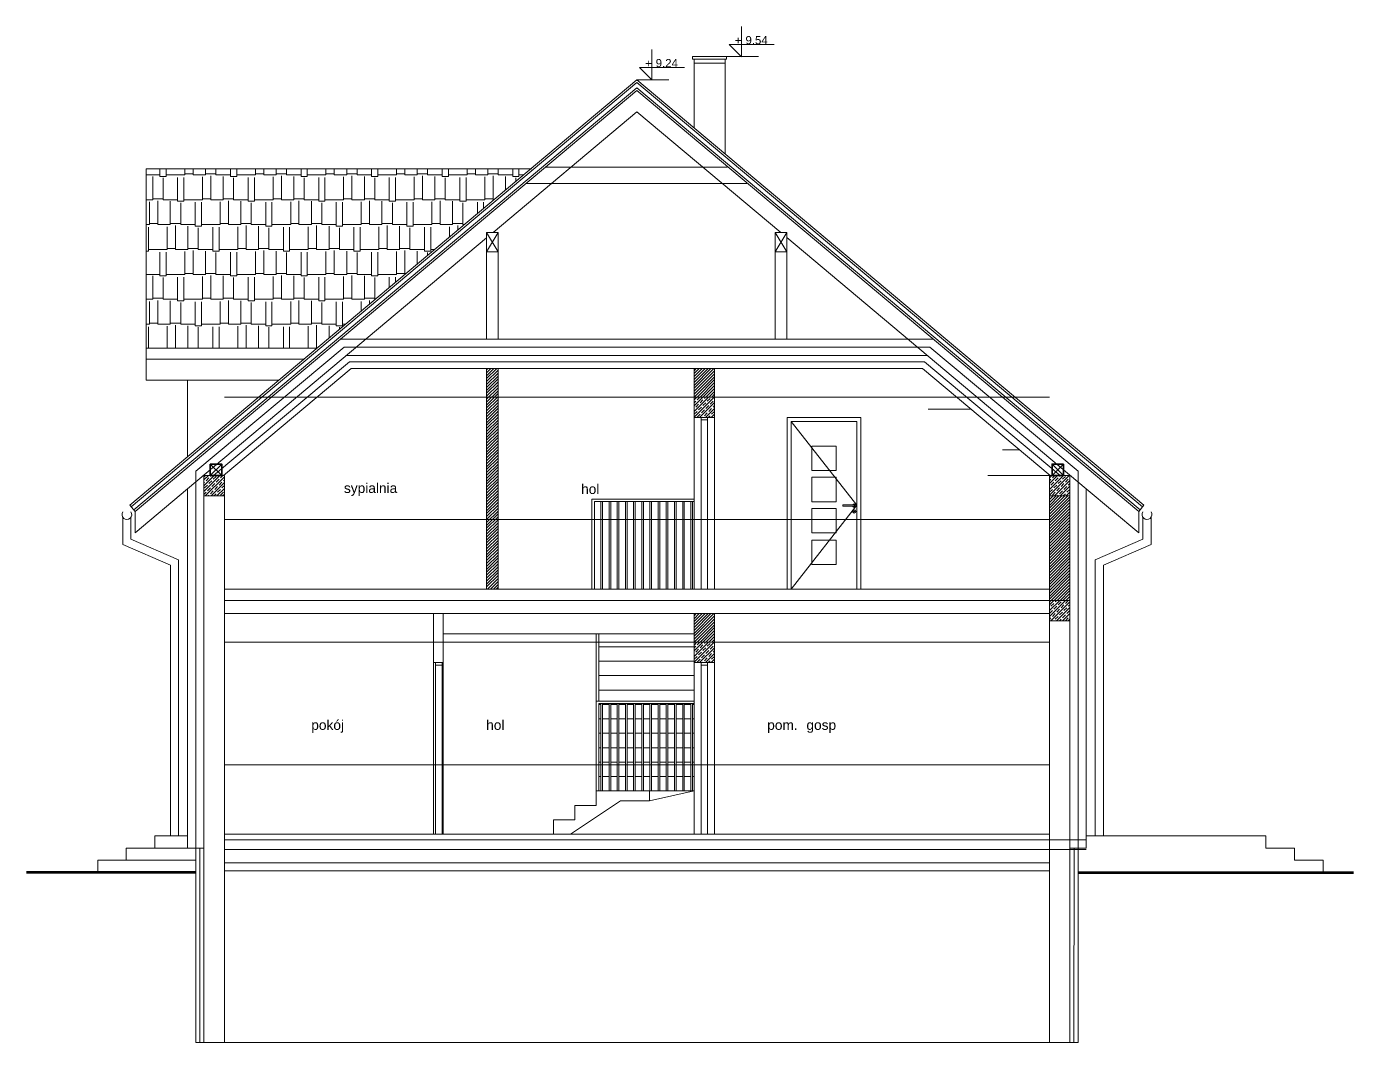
# Model space of a CAD drawing. Header units: millimetres. Extents: x -9611 to -376, y -6523 to 4668.
# Drawn here: x -9445 to -7821, y -3296 to -2052 of the extents above; entities that cross this region are included whole.
import ezdxf

# ---------------------------------------------------------------- set-up
doc = ezdxf.new("R2010")
doc.units = ezdxf.units.MM
doc.layers.get('0').update_dxf_attribs({"lineweight": 0})
doc.layers.add('A-murowane', color=3, linetype='Continuous', lineweight=35)
doc.layers.add('A-p.widokowa', color=6, linetype='Continuous', lineweight=15)
doc.styles.get("Standard").update_dxf_attribs({"font": 'arial.ttf'})
pattern_1 = [(225, (-15523.9074, -191.6996), (3.535534, -3.535534), []), (225, (-15527.4324, -191.6996), (3.535534, -3.535534), [5, -2.5])]
pattern_2 = [(45, (-15523.9074, -191.6996), (-1.7960512, 1.7960512), [])]

# ---------------------------------------------------------------- blocks, each defined once
blk = doc.blocks.new('A$C2C892FF1')
at = {"layer": 'A-murowane'}
for p, q in [((-14, 7), (0, -7)), ((-14, -7), (0, 7))]:
    blk.add_line(p, q, dxfattribs=at)
blk.add_lwpolyline([(-14, -7), (0, -7), (0, 7), (-14, 7)], close=True, dxfattribs=at)
blk = doc.blocks.new('A$C3A4D36EB')
for p, q in [((69.3, 389.8), (69.3, 363.2)), ((79.3, 389.8), (79.3, 356.6)), ((69.3, 363.2), (11, 337.9)), ((79.3, 356.6), (21, 331.3)), ((11, 337.9), (11, 0)), ((21, 331.3), (21, 0))]:
    blk.add_line(p, q)
blk.add_arc((74.3, 393.1), 6, 145.1857, 33.4096)
blk = doc.blocks.new('A$C287F3B46')
at = {"layer": 'A-p.widokowa'}
for p, q in [((-114, 107), (-114, 0)), ((-112, 107), (-112, 0)), ((-104, 107), (-104, 0)), ((-102, 107), (-102, 0)), ((-94, 107), (-94, 0)), ((-92, 107), (-92, 0)), ((-84, 107), (-84, 0)), ((-82, 107), (-82, 0)), ((-74, 107), (-74, 0)), ((-72, 107), (-72, 0)), ((-64, 107), (-64, 0)), ((-62, 107), (-62, 0)), ((-54, 107), (-54, 0)), ((-52, 107), (-52, 0)), ((-44, 107), (-44, 0)), ((-42, 107), (-42, 0)), ((-34, 107), (-34, 0)), ((-32, 107), (-32, 0)), ((-24, 107), (-24, 0)), ((-22, 107), (-22, 0)), ((-14, 107), (-14, 0)), ((-12, 107), (-12, 0)), ((-4, 107), (-4, 0)), ((-2, 107), (-2, 0))]:
    blk.add_line(p, q, dxfattribs=at)
for points in [[(0, 110), (-125, 110), (-125, 0)], [(0, 107), (-122, 107), (-122, 0)]]:
    blk.add_lwpolyline(points, dxfattribs=at)
blk = doc.blocks.new('A$C09944CE6')
at = {"layer": 'A-p.widokowa'}
for p, q in [((-114, -3), (-114, -110)), ((-112, -3), (-112, -110)), ((-104, -3), (-104, -110)), ((-102, -3), (-102, -110)), ((-94, -3), (-94, -110)), ((-92, -3), (-92, -110)), ((-84, -3), (-84, -110)), ((-82, -3), (-82, -110)), ((-74, -3), (-74, -110)), ((-72, -3), (-72, -110)), ((-64, -3), (-64, -110)), ((-62, -3), (-62, -110)), ((-54, -3), (-54, -110)), ((-52, -3), (-52, -110)), ((-44, -3), (-44, -110)), ((-42, -3), (-42, -110)), ((-34, -3), (-34, -110)), ((-32, -3), (-32, -110)), ((-24, -3), (-24, -110)), ((-22, -3), (-22, -110)), ((-14, -3), (-14, -110)), ((-12, -3), (-12, -110)), ((-4, -3), (-4, -110)), ((-2, -3), (-2, -110))]:
    blk.add_line(p, q, dxfattribs=at)
for points in [[(0, 0), (-120, 0), (-120, -110)], [(0, -3), (-116.7, -3), (-116.7, -110)]]:
    blk.add_lwpolyline(points, dxfattribs=at)
blk = doc.blocks.new('A$C2233616D')
at = {"extrusion": (-9.93912e-09, 3.39862e-09, 1), "elevation": 0}
blk.add_lwpolyline([(-13.6, 7), (0.4, 7, 1), (0.4, 8.5), (-13.6, 8.5)], format="xyb", close=True, dxfattribs=at)
blk.add_lwpolyline([(-1.6, 7, 5.456211), (-1.6, 8.5)], format="xyb", dxfattribs=at)
for radius in [2.11, 0.658]:
    blk.add_circle((0.4, 0.5), radius)

msp = doc.modelspace()

# ---------------------------------------------------------------- hatches: boundary and pattern name
h = msp.add_hatch()
h.set_pattern_fill('AR-RSHKE', color=256, scale=0.1)
h.set_pattern_definition([(0, (-15523.907, -191.7), (64.77, 30.48), [15.24, -12.7, 17.78, -7.62, 22.86, -10.16]), (0, (-15508.667, -190.43), (64.77, 30.48), [12.7, -48.26, 10.16, -15.24]), (0, (-15478.187, -193.605), (64.77, 30.48), [7.62, -78.74]), (90, (-15523.907, -191.7), (-21.59, 30.48), [29.21, -92.71]), (90, (-15508.667, -191.7), (-21.59, 30.48), [28.575, -93.345]), (90, (-15495.967, -191.7), (-21.59, 30.48), [26.67, -95.25]), (90, (-15478.187, -193.605), (-21.59, 30.48), [29.21, -92.71]), (90, (-15470.567, -193.605), (-21.59, 30.48), [29.21, -92.71]), (90, (-15447.707, -191.7), (-21.59, 30.48), [27.94, -93.98])])
h.paths.add_polyline_path([(-9085.7, -2442.7), (-8828, -2226.4), (-9298.6, -2226.4), (-9298.6, -2446.2), (-9089.9, -2446.2)])
h = msp.add_hatch()
h.set_pattern_fill('ANSI31', color=256, scale=0.8)
h.set_pattern_definition(pattern_2)
h.paths.add_polyline_path([(-8868, -2470.9), (-8882, -2470.9), (-8882, -2740.9), (-8868, -2740.9)])
h = msp.add_hatch()
h.set_pattern_fill('ANSI31', color=256, scale=0.8)
h.set_pattern_definition(pattern_2)
h.paths.add_polyline_path([(-8628, -2505.9), (-8603, -2505.9), (-8603, -2470.9), (-8628, -2470.9)])
h = msp.add_hatch()
h.set_pattern_fill('JIS_STN_1E', color=256, scale=5, angle=180)
h.set_pattern_definition(pattern_1)
h.paths.add_polyline_path([(-8628, -2505.9), (-8603, -2505.9), (-8603, -2530.9), (-8628, -2530.9)])
h = msp.add_hatch()
h.set_pattern_fill('JIS_STN_1E', color=256, scale=5, angle=180)
h.set_pattern_definition(pattern_1)
h.paths.add_polyline_path([(-9203, -2601.9), (-9228, -2601.9), (-9228, -2626.9), (-9203, -2626.9)])
h = msp.add_hatch()
h.set_pattern_fill('JIS_STN_1E', color=256, scale=5, angle=180)
h.set_pattern_definition(pattern_1)
h.paths.add_polyline_path([(-8193, -2601.9), (-8168, -2601.9), (-8168, -2626.9), (-8193, -2626.9)])
h = msp.add_hatch()
h.set_pattern_fill('ANSI31', color=256, scale=0.8)
h.set_pattern_definition(pattern_2)
h.paths.add_polyline_path([(-8168, -2626.9), (-8193, -2626.9), (-8193, -2754.9), (-8168, -2754.9)])
h = msp.add_hatch()
h.set_pattern_fill('JIS_STN_1E', color=256, scale=5, angle=180)
h.set_pattern_definition(pattern_1)
h.paths.add_polyline_path([(-8193, -2754.9), (-8168, -2754.9), (-8168, -2779.9), (-8193, -2779.9)])
h = msp.add_hatch()
h.set_pattern_fill('ANSI31', color=256, scale=0.8)
h.set_pattern_definition([(45, (-15523.9074, -491.6996), (-1.7960512, 1.7960512), [])])
h.paths.add_polyline_path([(-8603, -2770.9), (-8628, -2770.9), (-8628, -2805.9), (-8603, -2805.9)])
h = msp.add_hatch()
h.set_pattern_fill('JIS_STN_1E', color=256, scale=5, angle=180)
h.set_pattern_definition([(225, (-15523.9074, -491.6996), (3.535534, -3.535534), []), (225, (-15527.4324, -491.6996), (3.535534, -3.535534), [5, -2.5])])
h.paths.add_polyline_path([(-8628, -2805.9), (-8603, -2805.9), (-8603, -2830.9), (-8628, -2830.9)])

# ---------------------------------------------------------------- linework, layer by layer
for p, q in [((-8628.1, -2092.3), (-8590.1, -2092.3)), ((-8588.2, -2089), (-8549.1, -2089)), ((-8628.1, -2097.3), (-8590.1, -2097.3)), ((-8698, -2117.4), (-9318.7, -2638.2)), ((-8698, -2120.7), (-9317, -2640.1)), ((-8698, -2127.2), (-9313.8, -2643.9)), ((-8698, -2117.4), (-8077.4, -2638.2)), ((-8698, -2117.4), (-8659, -2117.4)), ((-8698, -2120.7), (-8079, -2640.1)), ((-8698, -2127.2), (-8082.2, -2643.9)), ((-8698, -2130.5), (-9312.2, -2645.9)), ((-8698, -2130.5), (-8083.8, -2645.9)), ((-8698, -2156.6), (-8874, -2304.3)), ((-8698, -2156.6), (-8522, -2304.3)), ((-8810.1, -2224.5), (-8587.4, -2224.5)), ((-8834, -2244.5), (-8563.5, -2244.5)), ((-8868, -2304.3), (-8882, -2328.3)), ((-8882, -2304.3), (-8868, -2328.3)), ((-8868, -2304.3), (-8868, -2434.9)), ((-8528.7, -2434.9), (-8528.7, -2304.3)), ((-8528.7, -2304.3), (-8514.7, -2328.3)), ((-8514.7, -2304.3), (-8528.7, -2328.3)), ((-8882, -2311), (-9248, -2618.1)), ((-8882, -2434.9), (-8882, -2312)), ((-8514.7, -2310.4), (-8148, -2618.1)), ((-8514.7, -2434.9), (-8514.7, -2311.4)), ((-8698, -2434.9), (-9060.1, -2434.9)), ((-8698, -2434.9), (-8335.9, -2434.9)), ((-9298.6, -2446.2), (-9089.9, -2446.2)), ((-9056.5, -2444.9), (-9238, -2596.8)), ((-8339.6, -2444.9), (-9056.5, -2444.9)), ((-8339.6, -2444.9), (-8158, -2596.8)), ((-9298.6, -2459.3), (-9104.8, -2459.3)), ((-8698, -2454.9), (-9052.9, -2454.9)), ((-8698, -2454.9), (-8343.2, -2454.9)), ((-9203.9, -2601.9), (-9047.8, -2470.9)), ((-8698, -2470.9), (-9047.8, -2470.9)), ((-8882, -2470.9), (-8882, -2740.9)), ((-8882, -2470.9), (-8882, -2740.9)), ((-8868, -2740.9), (-8868, -2470.9)), ((-8868, -2740.9), (-8868, -2470.9)), ((-8698, -2470.9), (-8348.3, -2470.9)), ((-8348.3, -2470.9), (-8192.1, -2601.9)), ((-9248, -2485.3), (-9135.9, -2485.3)), ((-8193, -2505.9), (-9203, -2505.9)), ((-8628, -2530.9), (-8628, -2740.9)), ((-8603, -2530.9), (-8603, -2740.9)), ((-8289.7, -2520.5), (-8341.4, -2520.5)), ((-8619.5, -2533.9), (-8619.5, -2740.9)), ((-8611.5, -2533.9), (-8611.5, -2740.9)), ((-8509, -2535.9), (-8429, -2638.4)), ((-8230.1, -2570.4), (-8250.4, -2570.4)), ((-9238, -3057.9), (-9238, -2596.8)), ((-8158, -3057.9), (-8158, -2596.8)), ((-9228, -3295.9), (-9228, -2601.5)), ((-9203, -3295.9), (-9203, -2601.9)), ((-8193, -2601.9), (-8268.5, -2601.9)), ((-8193, -2740.9), (-8193, -2601.9)), ((-8168, -3295.9), (-8168, -2601.5)), ((-9248, -2618.1), (-9312.2, -2671.9)), ((-9248, -3057.9), (-9248, -2618.1)), ((-8148, -2618.1), (-8083.8, -2671.9)), ((-8148, -3057.9), (-8148, -2618.2)), ((-9312.2, -2645.9), (-9318.7, -2638.2)), ((-9312.2, -2671.9), (-9312.2, -2645.9)), ((-8429, -2638.4), (-8509, -2740.9)), ((-8083.8, -2645.9), (-8077.4, -2638.2)), ((-8083.8, -2671.9), (-8083.8, -2645.9)), ((-8193, -2655.9), (-9203, -2655.9)), ((-8193, -2740.9), (-9203, -2740.9)), ((-8750, -2740.9), (-8628, -2740.9)), ((-8193, -2740.9), (-8193, -2770.9)), ((-8193, -2754.9), (-9203, -2754.9)), ((-8193, -2770.9), (-9203, -2770.9)), ((-8628, -2770.9), (-8935, -2770.9)), ((-8193, -3295.9), (-8193, -2770.9)), ((-8193, -2805.9), (-9203, -2805.9)), ((-8628, -2795.9), (-8935, -2795.9)), ((-8748, -2878), (-8748, -2795.9)), ((-8744.7, -2878), (-8744.7, -2795.9)), ((-8628, -2811.6), (-8744.7, -2811.6)), ((-8947, -2830.9), (-8947, -3040.9)), ((-8944.4, -2833.9), (-8944.4, -3040.9)), ((-8936.4, -2833.9), (-8936.4, -3040.9)), ((-8935, -2830.9), (-8935, -3040.9)), ((-8628, -2829.3), (-8744.7, -2829.3)), ((-8628, -2830.9), (-8628, -3040.9)), ((-8619.5, -2833.9), (-8619.5, -3040.9)), ((-8611.5, -2833.9), (-8611.5, -3040.9)), ((-8603, -2830.9), (-8603, -3040.9)), ((-8628, -2846.9), (-8744.7, -2846.9)), ((-8628, -2864.5), (-8744.7, -2864.5)), ((-8742, -2882.2), (-8744.7, -2882.2)), ((-8732, -2882.2), (-8740, -2882.2)), ((-8722, -2882.2), (-8730, -2882.2)), ((-8712, -2882.2), (-8720, -2882.2)), ((-8702, -2882.2), (-8710, -2882.2)), ((-8692, -2882.2), (-8700, -2882.2)), ((-8682, -2882.2), (-8690, -2882.2)), ((-8672, -2882.2), (-8680, -2882.2)), ((-8662, -2882.2), (-8670, -2882.2)), ((-8652, -2882.2), (-8660, -2882.2)), ((-8642, -2882.2), (-8650, -2882.2)), ((-8632, -2882.2), (-8640, -2882.2)), ((-8628, -2882.2), (-8630, -2882.2)), ((-8742, -2899.8), (-8744.7, -2899.8)), ((-8732, -2899.8), (-8740, -2899.8)), ((-8722, -2899.8), (-8730, -2899.8)), ((-8712, -2899.8), (-8720, -2899.8)), ((-8702, -2899.8), (-8710, -2899.8)), ((-8692, -2899.8), (-8700, -2899.8)), ((-8682, -2899.8), (-8690, -2899.8)), ((-8672, -2899.8), (-8680, -2899.8)), ((-8662, -2899.8), (-8670, -2899.8)), ((-8652, -2899.8), (-8660, -2899.8)), ((-8642, -2899.8), (-8650, -2899.8)), ((-8632, -2899.8), (-8640, -2899.8)), ((-8628, -2899.8), (-8630, -2899.8)), ((-8742, -2917.5), (-8744.7, -2917.5)), ((-8732, -2917.5), (-8740, -2917.5)), ((-8722, -2917.5), (-8730, -2917.5)), ((-8712, -2917.5), (-8720, -2917.5)), ((-8702, -2917.5), (-8710, -2917.5)), ((-8692, -2917.5), (-8700, -2917.5)), ((-8682, -2917.5), (-8690, -2917.5)), ((-8672, -2917.5), (-8680, -2917.5)), ((-8662, -2917.5), (-8670, -2917.5)), ((-8652, -2917.5), (-8660, -2917.5)), ((-8642, -2917.5), (-8650, -2917.5)), ((-8632, -2917.5), (-8640, -2917.5)), ((-8628, -2917.5), (-8630, -2917.5)), ((-8742, -2935.1), (-8744.7, -2935.1)), ((-8732, -2935.1), (-8740, -2935.1)), ((-8722, -2935.1), (-8730, -2935.1)), ((-8712, -2935.1), (-8720, -2935.1)), ((-8702, -2935.1), (-8710, -2935.1)), ((-8692, -2935.1), (-8700, -2935.1)), ((-8682, -2935.1), (-8690, -2935.1)), ((-8672, -2935.1), (-8680, -2935.1)), ((-8662, -2935.1), (-8670, -2935.1)), ((-8652, -2935.1), (-8660, -2935.1)), ((-8642, -2935.1), (-8650, -2935.1)), ((-8632, -2935.1), (-8640, -2935.1)), ((-8628, -2935.1), (-8630, -2935.1)), ((-8193, -2955.9), (-9203, -2955.9)), ((-8742, -2952.7), (-8744.7, -2952.7)), ((-8732, -2952.7), (-8740, -2952.7)), ((-8722, -2952.7), (-8730, -2952.7)), ((-8712, -2952.7), (-8720, -2952.7)), ((-8702, -2952.7), (-8710, -2952.7)), ((-8692, -2952.7), (-8700, -2952.7)), ((-8682, -2952.7), (-8690, -2952.7)), ((-8672, -2952.7), (-8680, -2952.7)), ((-8662, -2952.7), (-8670, -2952.7)), ((-8652, -2952.7), (-8660, -2952.7)), ((-8642, -2952.7), (-8650, -2952.7)), ((-8632, -2952.7), (-8640, -2952.7)), ((-8628, -2952.7), (-8630, -2952.7)), ((-8742, -2970.4), (-8744.7, -2970.4)), ((-8732, -2970.4), (-8740, -2970.4)), ((-8722, -2970.4), (-8730, -2970.4)), ((-8712, -2970.4), (-8720, -2970.4)), ((-8702, -2970.4), (-8710, -2970.4)), ((-8692, -2970.4), (-8700, -2970.4)), ((-8682, -2970.4), (-8690, -2970.4)), ((-8672, -2970.4), (-8680, -2970.4)), ((-8662, -2970.4), (-8670, -2970.4)), ((-8652, -2970.4), (-8660, -2970.4)), ((-8642, -2970.4), (-8650, -2970.4)), ((-8632, -2970.4), (-8640, -2970.4)), ((-8628, -2970.4), (-8630, -2970.4)), ((-8628, -2988), (-8748, -2988)), ((-8748, -2988), (-8748, -3005.7)), ((-8682.4, -3000), (-8628, -2988)), ((-8682.4, -3000), (-8682.4, -2988)), ((-8779.2, -3040.9), (-8718, -3000)), ((-8682.4, -3000), (-8718, -3000)), ((-8748, -3005.7), (-8774, -3005.7)), ((-8193, -3040.9), (-9203, -3040.9)), ((-8148, -3047.9), (-9203, -3047.9)), ((-8628, -3040.9), (-8800, -3040.9)), ((-9288, -3057.9), (-9248, -3057.9)), ((-9238, -3057.9), (-9238, -3075.9)), ((-9238, -3057.9), (-9228, -3057.9)), ((-8148, -3059.9), (-9203, -3059.9)), ((-8158, -3057.9), (-8168, -3057.9)), ((-8158, -3057.9), (-8148, -3057.9)), ((-8158, -3295.9), (-8158, -3057.9)), ((-9323, -3072.9), (-9238, -3072.9)), ((-8193, -3075.9), (-9203, -3075.9)), ((-8193, -3085.9), (-9203, -3085.9))]:
    msp.add_line(p, q)
at = {"ltscale": 0.8}
for p, q in [((-9050, -2462.9), (-9216.1, -2601.9)), ((-9050, -2462.9), (-8346.1, -2462.9)), ((-8346.1, -2462.9), (-8180, -2601.9))]:
    msp.add_line(p, q, dxfattribs=at)
at = {"ltscale": 0.5}
for p, q in [((-9232.9, -3057.9), (-9232.9, -3295.9)), ((-8163, -3057.9), (-8163.1, -3295.9))]:
    msp.add_line(p, q, dxfattribs=at)
at = {"lineweight": 158}
for p, q in [((-9238, -3087.9), (-9445.1, -3087.9)), ((-8158, -3087.9), (-7820.9, -3087.9))]:
    msp.add_line(p, q, dxfattribs=at)
for points in [[(-8529.9, -2074.2), (-8584.9, -2074.2), (-8569.9, -2089.2), (-8569.9, -2052.3)], [(-8639.8, -2102.4), (-8694.8, -2102.4), (-8679.8, -2117.4), (-8679.8, -2080.5)], [(-8628.1, -2176.1), (-8628.1, -2092.3)], [(-8590.1, -2092.3), (-8590.1, -2208)], [(-8826.5, -2226.4), (-9298.6, -2226.4), (-9298.6, -2485.3), (-9248, -2485.3), (-9248, -2579.1)], [(-8628, -2470.9), (-8628, -2530.9), (-8603, -2530.9), (-8603, -2470.9)], [(-8615.5, -2530.9), (-8611.5, -2530.9), (-8611.5, -2533.9), (-8619.5, -2533.9), (-8619.5, -2530.9), (-8615.5, -2530.9)], [(-8514, -2740.9), (-8514, -2530.9), (-8424, -2530.9), (-8424, -2740.9)], [(-8509, -2740.9), (-8509, -2535.9), (-8429, -2535.9), (-8429, -2740.9)], [(-8935, -2770.9), (-8935, -2830.9), (-8947, -2830.9), (-8947, -2770.9)], [(-8628, -2770.9), (-8628, -2830.9), (-8603, -2830.9), (-8603, -2770.9)], [(-8940.4, -2830.9), (-8936.4, -2830.9), (-8936.4, -2833.9), (-8944.4, -2833.9), (-8944.4, -2830.9), (-8940.4, -2830.9)], [(-8615.5, -2830.9), (-8611.5, -2830.9), (-8611.5, -2833.9), (-8619.5, -2833.9), (-8619.5, -2830.9), (-8615.5, -2830.9)], [(-8800, -3040.9), (-8800, -3023.3), (-8774, -3023.3), (-8774, -3005.7)], [(-9248, -3042.9), (-9288, -3042.9), (-9288, -3057.9), (-9323, -3057.9), (-9323, -3072.9), (-9358, -3072.9), (-9358, -3087.9)], [(-8148, -3042.9), (-7928, -3042.9), (-7928, -3057.9), (-7893, -3057.9), (-7893, -3072.9), (-7858, -3072.9), (-7858, -3087.9)], [(-9248, -3057.9), (-9238, -3057.9), (-9238, -3295.9), (-8158, -3295.9)]]:
    msp.add_lwpolyline(points)
for points in [[(-8630.1, -2092.3), (-8588.2, -2092.3), (-8588.2, -2089), (-8630.1, -2089)], [(-8882, -2304.3), (-8882, -2328.3), (-8868, -2328.3), (-8868, -2304.3)], [(-8514.7, -2304.3), (-8514.7, -2328.3), (-8528.7, -2328.3), (-8528.7, -2304.3)], [(-8628, -2505.9), (-8603, -2505.9), (-8603, -2530.9), (-8628, -2530.9)], [(-8484, -2595.9), (-8454, -2595.9), (-8454, -2565.9), (-8484, -2565.9)], [(-9203, -2601.9), (-9228, -2601.9), (-9228, -2626.9), (-9203, -2626.9)], [(-8484, -2634), (-8454, -2634), (-8454, -2604), (-8484, -2604)], [(-8193, -2601.9), (-8168, -2601.9), (-8168, -2626.9), (-8193, -2626.9)], [(-8484, -2672.2), (-8454, -2672.2), (-8454, -2642.2), (-8484, -2642.2)], [(-8484, -2710.9), (-8454, -2710.9), (-8454, -2680.9), (-8484, -2680.9)], [(-8193, -2754.9), (-8168, -2754.9), (-8168, -2779.9), (-8193, -2779.9)], [(-8628, -2805.9), (-8603, -2805.9), (-8603, -2830.9), (-8628, -2830.9)]]:
    msp.add_lwpolyline(points, close=True)

# ---------------------------------------------------------------- block references
at = {"ltscale": 0.8, "rotation": 270}
msp.add_blockref('A$C2C892FF1', (-9213.2, -2601.9), dxfattribs=at)
at = {"xscale": -1, "rotation": 90}
msp.add_blockref('A$C2C892FF1', (-8182.8, -2601.9), dxfattribs=at)
for name, p in [('A$C287F3B46', (-8628, -2740.9)), ('A$C2233616D', (-8432.4, -2646.4)), ('A$C3A4D36EB', (-8148, -3042.9)), ('A$C09944CE6', (-8628, -2878))]:
    msp.add_blockref(name, p)
at = {"xscale": -1}
msp.add_blockref('A$C3A4D36EB', (-9248, -3042.9), dxfattribs=at)

# ---------------------------------------------------------------- texts
at = {"attachment_point": 1}
for s, width, insert, char_height in [('+', 13.143, (-8578.1, -2064.3), 10), ('\\pi-6.3958;9.54', 13.143, (-8558.7, -2064), 10), ('+', 13.143, (-8688, -2092.4), 10), ('\\pi-6.3958;9.24', 13.143, (-8668.6, -2092.1), 10), ('sypialnia', 87.894, (-9056.6, -2611.3), 12), ('hol', 87.894, (-8766.3, -2612.5), 12), ('pokój', 87.894, (-9096.6, -2901.3), 12), ('hol', 87.894, (-8882.5, -2901.3), 12), ('\\pi-36,l48,t60;pom.^Igosp', 170.465, (-8550.5, -2901.3), 12)]:
    msp.add_mtext_dynamic_manual_height_columns(s, width=width, gutter_width=12.5, heights=[0], dxfattribs=dict(at, insert=insert, char_height=char_height))

doc.saveas('drawing.dxf')
